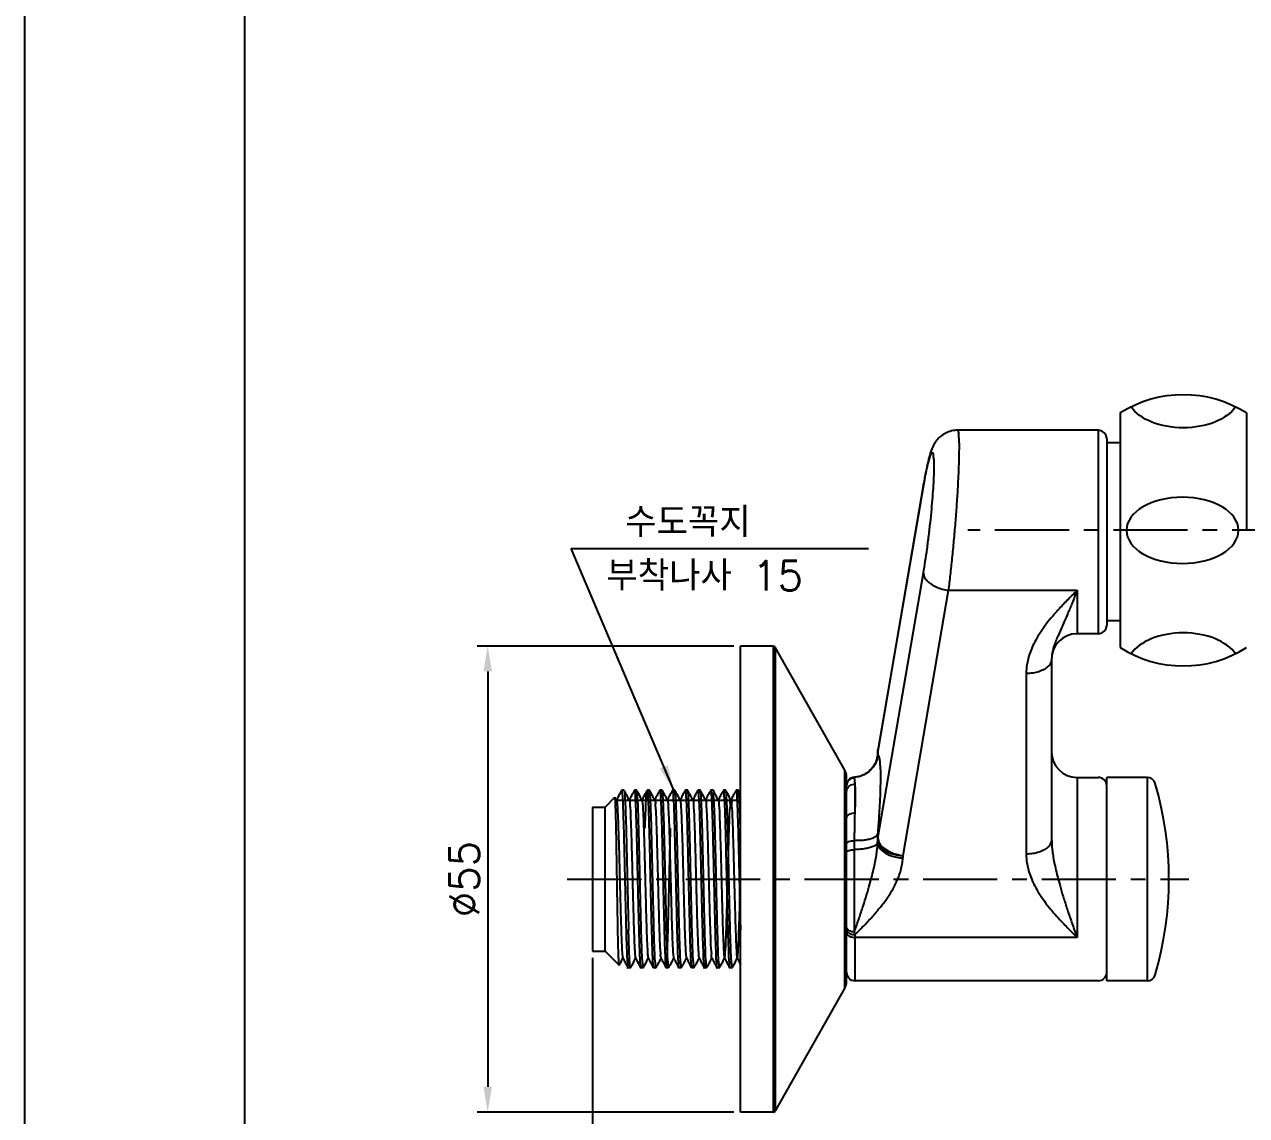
# Model space of a CAD drawing. Extents: x 937 to 1531, y -1355 to -935.
# Drawn here: x 937.4 to 1081.6, y -1256 to -1127.3 of the extents above; entities that cross this region are included whole.
import ezdxf

# ---------------------------------------------------------------- set-up
doc = ezdxf.new("R2010")
doc.units = 0
doc.header["$LTSCALE"] = 7
doc.header["$MEASUREMENT"] = 0
doc.linetypes.add('CENTER', pattern=[2, 1.25, -0.25, 0.25, -0.25])
doc.layers.get('0').update_dxf_attribs({"color": 2, "linetype": 'CONTINUOUS'})
for name, color, linetype in [('CL', 1, 'CENTER'), ('D', 2, 'CONTINUOUS'), ('DIM', 2, 'CONTINUOUS'), ('DWG', 7, 'CONTINUOUS'), ('TXT', 4, 'CONTINUOUS')]:
    doc.layers.add(name, color=color, linetype=linetype)
doc.styles.add('GHS', font='romans', dxfattribs={"bigfont": 'ghs'})
doc.dimstyles.new('STANDARD$7', dxfattribs={"dimtxt": 3.5, "dimasz": 3, "dimexe": 1, "dimexo": 1, "dimgap": 1, "dimtad": 3, "dimdec": 4, "dimzin": 0, "dimdsep": 46, "dimtxsty": 'GHS', "dimcen": 1, "dimclrd": 256, "dimclre": 256, "dimclrt": 2, "dimadec": 4, "dimazin": 0, "dimtfac": 1, "dimtdec": 4, "dimtmove": 2, "dimatfit": 2, "dimfxl": 0, "dimtolj": 1, "dimtzin": 0, "dimlwd": -1, "dimlwe": -1, "dimarcsym": 0})

msp = doc.modelspace()

# ---------------------------------------------------------------- linework, layer by layer
at = {"color": 7, "linetype": 'Continuous'}
for p, q in [((1069.896255014182, -1216.149236558893), (1065.137249192681, -1216.149236558893)), ((1069.896255014582, -1216.149248507692), (1069.896255014582, -1240.149224610092)), ((1069.896255014182, -1240.149236558893), (1065.137249192681, -1240.149236558893))]:
    msp.add_line(p, q, dxfattribs=at)
at = {"linetype": 'Continuous'}
msp.add_lwpolyline([(937.4233429007143, -1354.809406997082), (1531.423342900736, -1354.809406997082), (1531.423342900736, -934.8094069970748), (937.4233429007143, -934.8094069970748)], close=True, dxfattribs=at)
at = {"color": 7, "linetype": 'Continuous'}
for centre, radius, start, end in [((1069.896255003781, -1217.149236558893), 1, 16.38265790931814, 90), ((1032.479681135983, -1228.149236558893), 40, 343.617330444499, 16.38266955550096), ((1069.896255003781, -1239.149236558893), 1, 270, 343.6173420906819)]:
    msp.add_arc(centre, radius, start, end, dxfattribs=at)
at = {"layer": 'CL'}
for p, q in [((1088.686336413085, -1186.996792980342), (1048.759618206634, -1186.996792980342)), ((1001.476759720174, -1228.149236421943), (1074.827766110038, -1228.149236421943))]:
    msp.add_line(p, q, dxfattribs=at)
at = {"layer": 'D'}
msp.add_line((1001.957433146954, -1189.13075254862), (1037.044743912177, -1189.13075254862), dxfattribs=at)
at = {"layer": 'D', "extrusion": (0, 0, -1)}
msp.add_ellipse((1074.173119548481, -1170.997013643139), major_axis=(6.606980215630753, 0), ratio=0.5908231101535998, start_param=0.3733910515973152, end_param=2.76817581337596, dxfattribs=at)
msp.add_ellipse((1074.076875315892, -1186.997013642589), major_axis=(6.606980215630753, 0), ratio=0.5908231101535998, dxfattribs=at)
at = {"layer": 'D'}
msp.add_ellipse((1074.173119548481, -1202.997013642039), major_axis=(6.606980215630753, 0), ratio=0.5908231101535998, start_param=0.3733910515973152, end_param=2.76817581337596, dxfattribs=at)
at = {"layer": 'DIM'}
for p, q in [((1021.137249192682, -1200.649236421943), (990.8413877367066, -1200.649236421943)), ((992.0913877367066, -1203.649236421943), (992.0913877367066, -1252.649193996943)), ((1004.437248429784, -1237.449236421943), (1004.437248429784, -1287.737714450736)), ((1021.137249192682, -1255.649193996943), (990.8413877367066, -1255.649193996943))]:
    msp.add_line(p, q, dxfattribs=at)
for points in [[(991.5913877367066, -1203.649236421943), (992.5913877367066, -1203.649236421943), (992.0913877367066, -1200.649236421943)], [(991.5913877367066, -1252.649193996943), (992.5913877367066, -1252.649193996943), (992.0913877367066, -1255.649193996943)]]:
    msp.add_solid(points, dxfattribs=at)
at = {"layer": 'DWG'}
for p, q in [((1066.709249192683, -1173.195056433043), (1066.815115422683, -1173.089190203043)), ((1066.709249192683, -1173.152439726543), (1066.709249192683, -1200.841146234143)), ((1081.637249192683, -1173.152439726543), (1081.637249192643, -1186.996792980342)), ((1064.137249192683, -1175.191634207443), (1047.512423084283, -1175.191634207443)), ((1064.137249192683, -1175.191634208043), (1064.137249192683, -1199.191634206943)), ((1065.137249192683, -1176.191647453543), (1065.137249192683, -1198.191620961343)), ((1066.709249192683, -1176.691634207443), (1065.137249192683, -1176.691634207443)), ((1043.509437687582, -1181.687434489842), (1038.139403251384, -1212.987054245643)), ((1043.523444147282, -1181.522152394843), (1038.153409866984, -1212.821771242243)), ((1038.139403251384, -1223.311430099942), (1043.509437687582, -1192.011810344143)), ((1041.110318872183, -1225.373521811843), (1046.480241893783, -1194.074551443643)), ((1046.480241893783, -1194.074551443643), (1061.637247317984, -1194.074551443643)), ((1061.637249192683, -1194.074551443643), (1061.637249192683, -1199.191634207043)), ((1066.709249192683, -1197.691634207443), (1065.137249192683, -1197.691634207443)), ((1064.137249192683, -1199.191634207443), (1061.637249192683, -1199.191634207443)), ((1025.762403707682, -1200.649236421943), (1021.937249192682, -1200.649236421943)), ((1021.937249192682, -1255.649193996943), (1021.937249192682, -1200.649278846843)), ((1025.762403707982, -1200.649236421943), (1025.762403707982, -1255.649236421843)), ((1026.023430092182, -1200.801367473943), (1026.023430092182, -1255.497105369943)), ((1034.242380698382, -1215.309890932343), (1026.023430079184, -1200.801367450943)), ((1058.637249192683, -1202.183646734243), (1058.637249192683, -1223.481599758443)), ((1055.637249192683, -1203.904375975143), (1055.637249192683, -1225.202329126642)), ((1038.103592796182, -1213.370021605543), (1038.103565789583, -1213.370424970242)), ((1038.112041412483, -1213.243145313443), (1038.112939288283, -1213.201070646843)), ((1038.139403251384, -1212.987054245643), (1038.139403251384, -1213.503525980343)), ((1034.242380698382, -1240.988581911442), (1034.242380698382, -1215.309890932343)), ((1034.437249192682, -1240.247393533343), (1034.437249192682, -1216.051079310543)), ((1035.437249601682, -1220.320138847843), (1035.437249539982, -1216.925735781043)), ((1061.637249192683, -1216.149236421943), (1061.637249192683, -1235.032153658142)), ((1061.637249192683, -1216.149236421943), (1064.137249192683, -1216.149236421943)), ((1065.137249192683, -1240.149236558893), (1065.137249192681, -1216.149236558893)), ((1005.937249192682, -1219.649236421943), (1007.107002999883, -1218.479482614743)), ((1004.437248429784, -1219.649236421943), (1004.437248429784, -1236.649236421943)), ((1004.437249192682, -1219.649236421943), (1005.937249192682, -1219.649236421943)), ((1005.937249192682, -1236.649236421943), (1005.937249192682, -1219.649236421943)), ((1038.139403251384, -1222.794958365343), (1038.139403251384, -1223.311430099942)), ((1035.355492017483, -1234.366252386143), (1035.355488339183, -1224.675018740642)), ((1035.437249192682, -1240.149236421943), (1035.437269470884, -1234.703845362143)), ((1061.637247293183, -1235.032153658142), (1035.437249192682, -1235.032153658142)), ((1004.437249192682, -1236.649236421943), (1005.937249192682, -1236.649236421943)), ((1005.937249192682, -1236.649236421943), (1007.600240045684, -1238.312227274842)), ((1064.137249192683, -1240.149236421943), (1035.437249192682, -1240.149236421943)), ((1034.242380698382, -1240.988581911442), (1026.023430079184, -1255.497105392943)), ((1025.762403707682, -1255.649236421943), (1021.937249192682, -1255.649236421943))]:
    msp.add_line(p, q, dxfattribs=at)
at = {"layer": 'DWG', "color": 2}
for p, q in [((1007.854391437682, -1217.742174136143), (1007.876327072783, -1217.710158558742)), ((1007.876298726183, -1217.710186888443), (1007.914749192683, -1217.671736421943)), ((1007.914749192683, -1217.702957512643), (1007.914749192683, -1217.671736421943)), ((1008.186516946584, -1217.671736421943), (1007.914749192683, -1217.671736421943)), ((1009.385872122482, -1217.681758483342), (1009.396260940683, -1217.671736688243)), ((1009.686516946684, -1217.671736421943), (1009.396314772082, -1217.671736421943)), ((1011.186516946684, -1217.671736421943), (1010.896314772082, -1217.671736421943)), ((1012.385872122482, -1217.681758483342), (1012.396302544683, -1217.671736435643)), ((1012.686516946584, -1217.671736421943), (1012.396314772082, -1217.671736421943)), ((1013.885872122482, -1217.681758483342), (1013.896280650482, -1217.671736528942)), ((1014.186516946584, -1217.671736421943), (1013.896314772082, -1217.671736421943)), ((1015.686516946584, -1217.671736421943), (1015.396314772082, -1217.671736421943)), ((1016.885872122482, -1217.681758483342), (1016.896266996084, -1217.671736631743)), ((1017.186516946584, -1217.671736421943), (1016.896314772082, -1217.671736421943)), ((1018.686516946584, -1217.671736421943), (1018.396314772082, -1217.671736421943)), ((1020.186516946584, -1217.671736421943), (1019.896314772082, -1217.671736421943)), ((1021.385872122482, -1217.681758483342), (1021.396304045484, -1217.671736432443)), ((1021.686516946584, -1217.671736421943), (1021.396314772082, -1217.671736421943)), ((1007.285545284683, -1218.833736421942), (1021.937249192682, -1218.833736421942)), ((1007.607314981582, -1238.308978075943), (1007.600231542583, -1238.312218756842)), ((1008.936516946584, -1238.626736421943), (1008.646314772082, -1238.626736421943)), ((1008.946959595884, -1238.616714361343), (1008.936507956583, -1238.626736414442)), ((1010.135872122482, -1238.616714360443), (1010.146305782084, -1238.626736414442)), ((1010.436516946684, -1238.626736421943), (1010.146314772082, -1238.626736421943)), ((1011.635872122482, -1238.616714360443), (1011.646249389283, -1238.626736028943)), ((1011.936516946584, -1238.626736421943), (1011.646314772082, -1238.626736421943)), ((1013.436516946584, -1238.626736421943), (1013.146314772082, -1238.626736421943)), ((1014.936516946584, -1238.626736421943), (1014.646314772082, -1238.626736421943)), ((1016.436516946584, -1238.626736421943), (1016.146314772082, -1238.626736421943)), ((1017.635872122482, -1238.616714360443), (1017.646308377583, -1238.626736418143)), ((1017.936516946584, -1238.626736421943), (1017.646314772082, -1238.626736421943)), ((1019.135872122482, -1238.616714360443), (1019.146270867082, -1238.626736244742)), ((1019.436516946584, -1238.626736421943), (1019.146314772082, -1238.626736421943)), ((1020.936516946584, -1238.626736421943), (1020.646314772082, -1238.626736421943))]:
    msp.add_line(p, q, dxfattribs=at)
at = {"layer": 'DWG'}
for centre, radius, start, end in [((1074.173249192683, -1184.996792980342), 14, 57.78194799181991, 122.2180520081801), ((1064.137249192683, -1176.191634207443), 1, 0, 90), ((1064.137249192683, -1198.191634207443), 1, 270, 0), ((1061.637249192683, -1202.191634207443), 3, 90, 180), ((1025.762403706183, -1200.949236421943), 0.3, 29.53114317496279, 90), ((1074.173249192683, -1188.996792980342), 14, 237.7819479918199, 302.2180520081801), ((1061.637249192683, -1213.149236421943), 3, 180, 270), ((1032.937249192682, -1216.049236421943), 1.5, 0, 29.53117103351941), ((1035.437249192682, -1217.137386387742), 1, 94.42825009279478, 179.9999999998958), ((1064.137249192683, -1217.149236421943), 1, 0, 90), ((1035.437249192682, -1239.149236421943), 1, 180, 270), ((1064.137249192683, -1239.149236421943), 1, 270, 0), ((1032.937249192682, -1240.249236421942), 1.5, 330.4688289664806, 0), ((1025.762403706183, -1255.349236421943), 0.3, 270, 330.4688568250372)]:
    msp.add_arc(centre, radius, start, end, dxfattribs=at)
for points in [[(1047.516485144683, -1175.191757579842), (1047.207905664183, -1175.207254276443), (1046.467788565382, -1175.376732850043), (1045.821645856682, -1175.701889465543), (1045.296349825481, -1176.136388386342), (1044.910014345283, -1176.613760450143), (1044.649531441682, -1177.066996725843), (1044.466665131682, -1177.487742777843), (1044.320130232381, -1177.906585172943), (1044.187272411982, -1178.355868697243), (1044.057022449582, -1178.860169611643), (1043.924679188282, -1179.434100522642), (1043.788590221282, -1180.085335895043), (1043.648668312082, -1180.816446102543), (1043.523437578382, -1181.522192557542)], [(1046.480241893782, -1194.074551443643), (1046.700622514882, -1192.256624174042), (1046.914074960581, -1190.285491064443), (1047.114202056282, -1188.220827832442), (1047.294800771882, -1186.127010132443), (1047.450453073981, -1184.067726018943), (1047.576519582582, -1182.105227889942), (1047.669271732582, -1180.298633819742), (1047.726012768084, -1178.701730155142), (1047.745109384383, -1177.361796702243), (1047.726011596484, -1176.318686374243), (1047.669269447782, -1175.603705189143), (1047.576516357081, -1175.238746796843), (1047.515497771383, -1175.226854035142)], [(1043.509437687582, -1192.011810344143), (1043.729632433882, -1190.649568556642), (1043.943125008684, -1189.171111478143), (1044.143284351981, -1187.622454666242), (1044.323918349082, -1186.051893024242), (1044.479601070083, -1184.507211511743), (1044.605692551382, -1183.035118529643), (1044.698461821283, -1181.679971612143), (1044.755210756583, -1180.482129561643), (1044.774305187282, -1179.477071598143), (1044.755195324882, -1178.694697503743), (1044.698431971681, -1178.158492249643), (1044.605649841082, -1177.884877500042), (1044.479547084384, -1177.882755602142), (1044.323854814482, -1178.152990181543), (1044.143214077782, -1178.688195280542), (1043.943050137883, -1179.472906049043), (1043.729555796483, -1180.483226315143), (1043.537527052982, -1181.524661979042)], [(1043.509437687582, -1181.687434489842), (1043.523947779582, -1181.522281668143)], [(1043.537527052982, -1181.524661979042), (1043.509437687582, -1181.687434489842)], [(1043.509437687582, -1192.011810344143), (1043.610665145483, -1192.468821066142), (1043.907449268283, -1192.917995069542), (1044.379565030582, -1193.328721877842), (1044.994838731383, -1193.673011035943), (1045.711340528482, -1193.927399658342), (1046.480241893782, -1194.074551444042)], [(1061.637247317982, -1194.074551443643), (1060.471459684182, -1195.253470792843), (1059.438352508083, -1196.345888384542), (1058.544300432482, -1197.370816608342), (1057.785906965682, -1198.342300923143), (1057.153598642382, -1199.273684537543), (1056.642242424383, -1200.167494086343), (1056.248131947483, -1201.016905007543), (1055.962701475182, -1201.816396816042), (1055.774103626582, -1202.563678094342), (1055.669640438382, -1203.258883939942), (1055.637249192683, -1203.904375975143)], [(1061.637249192683, -1194.074553235543), (1061.054340060482, -1195.580124718643), (1060.537898737282, -1196.828091512242), (1060.090992994383, -1197.855140721743), (1059.711848576882, -1198.706929006143), (1059.395716738281, -1199.427871036643), (1059.140023185482, -1200.048246418643), (1058.942910196083, -1200.586879594042), (1058.800130891783, -1201.058749685043), (1058.705772548883, -1201.476057178543), (1058.653490524683, -1201.848321419942), (1058.637249192683, -1202.183646666042)], [(1058.637249192683, -1202.183646666042), (1058.535026671581, -1202.629004182742), (1058.235325404083, -1203.044011320642), (1057.758569536281, -1203.400386029142), (1057.137249192683, -1203.673841960743), (1056.413706327983, -1203.845743545743), (1055.637249192683, -1203.904375975143)], [(1038.137985971383, -1212.921758718743), (1038.153406336483, -1212.821792167143)], [(1038.139403407184, -1212.987053337242), (1038.153702168182, -1212.821843271743)], [(1038.092353957682, -1213.496409153643), (1037.998760480283, -1213.977181669643), (1037.703591975884, -1214.671580320242), (1037.237120769381, -1215.276074702942), (1036.629910113983, -1215.743902490043), (1035.926744358383, -1216.040656035243), (1035.360052234082, -1216.140337767043)], [(1038.139403818283, -1213.503526045643), (1037.980269419782, -1214.176244392543), (1037.671771786581, -1214.795057674043), (1037.230299107983, -1215.327092932042), (1036.679303550683, -1215.744087080842), (1036.048055419184, -1216.023888315142), (1035.370087081083, -1216.151632953342)], [(1038.103548183182, -1213.370445003743), (1038.092353957682, -1213.496409153643)], [(1038.106594413082, -1213.323059233043), (1038.103686561682, -1213.368619869842), (1038.103586559282, -1213.370115053743)], [(1038.108682719781, -1213.294261593943), (1038.106998899082, -1213.319376469943), (1038.103592269283, -1213.370021570343)], [(1038.112937698983, -1213.201078135243), (1038.111516705781, -1213.232510828543), (1038.106594413082, -1213.323059233043)], [(1038.112039890282, -1213.243172108942), (1038.108682719781, -1213.294261593943)], [(1038.113464382483, -1213.214591566043), (1038.112041389782, -1213.243143103043)], [(1038.114449482982, -1213.283070097143), (1038.112041389782, -1213.243143103043)], [(1038.112939288281, -1213.201070646843), (1038.115278153282, -1213.154717441043)], [(1038.139403251384, -1212.987054245643), (1038.126648153582, -1213.072139301543), (1038.117523748282, -1213.157537934543), (1038.113464382483, -1213.214591566043)], [(1038.127035611584, -1213.411140957142), (1038.122002290382, -1213.367057683543), (1038.114449482982, -1213.283070097143)], [(1038.115278153282, -1213.154717441043), (1038.122141859383, -1213.061739391042), (1038.126682415883, -1213.015094429443)], [(1038.126682415883, -1213.015094429443), (1038.137985971383, -1212.921758718743)], [(1038.139403251384, -1213.503525980343), (1038.127035611584, -1213.411140957142)], [(1038.139403251384, -1222.794958365343), (1038.282868668783, -1220.885137908543), (1038.388013870683, -1219.120560814043), (1038.452026300884, -1217.542050979543), (1038.473146122782, -1216.184656050843), (1038.450668425883, -1215.081821409943), (1038.385521273582, -1214.259928905943), (1038.280373046782, -1213.733262956543), (1038.139403251384, -1213.503525980343)], [(1034.437249192682, -1217.148341891742), (1034.507069020781, -1216.781616071743), (1034.706781450483, -1216.466100236243), (1035.008498156783, -1216.245853795843), (1035.370086691382, -1216.151632512143)], [(1034.437249192682, -1217.861026768042), (1034.486189705583, -1217.572016543343), (1034.628227064683, -1217.311286819143), (1034.849458722483, -1217.104368822042), (1035.128229206883, -1216.971518373943), (1035.437249192682, -1216.925740845343)], [(1035.370086691382, -1216.151632512143), (1035.362166711682, -1216.141031783843), (1035.360769550183, -1216.141431288743)], [(1035.437249887584, -1216.925757426143), (1035.409846483883, -1216.388502093143), (1035.370088505082, -1216.151642889243)], [(1035.437249601682, -1220.320138847843), (1035.485974674082, -1219.251887247043), (1035.502347228683, -1218.318953527642), (1035.485935261882, -1217.538778929943), (1035.437249539982, -1216.925735781043)], [(1007.303159126182, -1218.845004342543), (1007.133889152681, -1218.520219849543), (1007.114437753782, -1218.482896109443)], [(1007.122866109483, -1218.492956650943), (1007.121295539382, -1218.494368925742)], [(1007.202910203183, -1220.149675241343), (1007.175023895283, -1219.311164166043), (1007.147022184783, -1218.753189960143), (1007.122866109483, -1218.492956650943)], [(1034.437249192682, -1220.972565884643), (1034.486189600582, -1220.770960253143), (1034.523577447282, -1220.707121511243)], [(1034.523577447282, -1220.707121511243), (1034.628226534582, -1220.589082299643), (1034.849457881983, -1220.444741408442), (1035.128228464082, -1220.352067586443), (1035.437249192682, -1220.320133222242)], [(1035.370089037282, -1223.603754669442), (1035.409844136882, -1221.881021687643), (1035.437249885483, -1220.320144056042)], [(1038.139400225882, -1222.794958017043), (1037.980267879582, -1223.039277227643), (1037.671771699983, -1223.252449110542), (1037.230299872983, -1223.423149374743), (1036.679304625482, -1223.542309940943), (1036.048056377082, -1223.603600663842), (1035.370088521582, -1223.603765593542)], [(1038.112041388782, -1223.567536238643), (1038.122000803882, -1223.180091226342), (1038.139403251384, -1222.794958365343)], [(1034.437249192682, -1223.987392856942), (1034.507071794282, -1223.846236251843), (1034.706785425682, -1223.724791809943), (1035.008501848082, -1223.640018551043), (1035.370089037282, -1223.603754669442)], [(1035.355488537383, -1224.675019439643), (1035.357204881182, -1224.320298290443), (1035.362164948683, -1223.963294802543), (1035.370087215682, -1223.603751027643)], [(1038.102064033383, -1223.873995437143), (1037.967511124682, -1224.074560646943), (1037.674769044183, -1224.260384841143), (1037.240032452582, -1224.421272915843), (1036.687366410082, -1224.548320732943), (1036.047372914481, -1224.634493125743), (1035.355488613783, -1224.675018664343)], [(1035.355492017283, -1234.366184651642), (1035.906961514082, -1232.799230291743), (1036.391805145182, -1231.338083515842), (1036.806655668483, -1230.013393785643), (1037.157362738883, -1228.816724270343), (1037.448855525083, -1227.733626606243), (1037.680347343483, -1226.768788772642), (1037.855457139782, -1225.914952229043), (1037.980121302382, -1225.158102062243), (1038.060496798082, -1224.483107950843), (1038.102064033383, -1223.873995437143)], [(1038.102065833182, -1223.873996627042), (1038.106988400881, -1223.722582341643), (1038.112041414282, -1223.567527465143)], [(1038.102065833182, -1223.873996627042), (1038.232502019184, -1224.309961780643), (1038.546857355783, -1224.722011935442), (1039.024926515884, -1225.083662375942), (1039.635981391983, -1225.371667847743), (1040.340746154781, -1225.567516656743), (1041.093921721282, -1225.658620517443)], [(1038.112041388782, -1223.567536238643), (1038.117523749583, -1223.481925291543), (1038.126648153882, -1223.396520915743), (1038.139403251384, -1223.311430100042)], [(1038.112041412382, -1223.567538399043), (1038.187160600182, -1223.952502158443), (1038.408888617081, -1224.322513037443), (1038.766123992382, -1224.659130716743), (1039.240935935282, -1224.945206896743), (1039.809518129581, -1225.166582711243), (1040.443301130583, -1225.311904835743), (1041.110207611682, -1225.374170301143)], [(1038.139403405483, -1223.311429201543), (1038.213887669483, -1223.702902444143), (1038.433605509283, -1224.091895482943), (1038.787539355082, -1224.458902582843), (1039.257941485783, -1224.785520475143), (1039.821223974583, -1225.055371175143), (1040.449141485182, -1225.254923241742), (1041.110207611682, -1225.374170301143)], [(1058.637249192683, -1223.481599817643), (1058.535026698582, -1223.926957342343), (1058.235325507581, -1224.341964476643), (1057.758569731182, -1224.698339190442), (1057.137249435184, -1224.971795139442), (1056.413706516081, -1225.143696734342), (1055.637249192683, -1225.202329126642)], [(1058.637249192683, -1223.481599817643), (1058.653457112783, -1224.040206610743), (1058.705640013382, -1224.667537271543), (1058.799852268383, -1225.376133582243), (1058.942483269382, -1226.178103416442), (1059.139510321684, -1227.084982513943), (1059.395213243482, -1228.104822341443), (1059.711413341081, -1229.241005180243), (1060.090639305483, -1230.501347046243), (1060.537602079681, -1231.896457176743), (1061.054100674883, -1233.417970373643), (1061.637249192683, -1235.032151842643)], [(1034.437249192682, -1224.963326047943), (1034.505732313783, -1224.858116981843), (1034.701802762282, -1224.767317707143), (1034.998605523582, -1224.703365132243), (1035.355488339183, -1224.675018740642)], [(1035.437269470882, -1234.703845362143), (1036.574176384382, -1233.544772750543), (1037.573950527281, -1232.467142418843), (1038.429194693183, -1231.458608806743), (1039.151274040983, -1230.499503229743), (1039.751644339181, -1229.574504152743), (1040.228363529983, -1228.694007616743), (1040.588620777882, -1227.863665731143), (1040.844654561282, -1227.083488756643), (1041.009290016582, -1226.350462086642), (1041.093921721282, -1225.658620517443)], [(1041.093921721282, -1225.658620517443), (1041.102836032782, -1225.520373053443), (1041.110318872183, -1225.373521811843)], [(1055.637249192683, -1225.202329126642), (1055.669577242283, -1225.847184578142), (1055.773845835583, -1226.541739274443), (1055.962153807983, -1227.288504295942), (1056.247287399183, -1228.087738023442), (1056.641221846583, -1228.937239219543), (1057.152593965682, -1229.831415180543), (1057.785037464082, -1230.763214598743), (1058.543592963882, -1231.735034803043), (1059.437762217081, -1232.760170028443), (1060.470990003783, -1233.852751753643), (1061.637247293182, -1235.032153658142)], [(1034.437249192782, -1233.850353653243), (1034.445471725183, -1233.914271850343)], [(1034.437249192782, -1234.130285071543), (1034.486192402683, -1234.307518923243), (1034.628237037583, -1234.467405234042), (1034.849478831682, -1234.594291942542), (1035.128260077583, -1234.675757250343), (1035.437289754684, -1234.703825875243)], [(1034.437249192682, -1234.458577221742), (1034.486192676382, -1234.635822088143), (1034.628232198282, -1234.795716992143), (1034.849463940382, -1234.922610306343), (1035.128232198282, -1235.004080829142), (1035.437249192682, -1235.032153658142)], [(1034.445471725183, -1233.914271850343), (1034.505727299982, -1234.038611390843), (1034.519517595183, -1234.056470702742)], [(1034.519517595183, -1234.056470702742), (1034.701797513782, -1234.201093171942), (1034.998603768783, -1234.315531988243), (1035.355492017483, -1234.366252386143)], [(1035.437289754083, -1234.703818374843), (1035.396345574884, -1234.537053381343), (1035.355507957383, -1234.366232511343)]]:
    msp.add_spline(points, degree=3, dxfattribs=at)
at = {"layer": 'DWG', "color": 2}
for points in [[(1007.854391438883, -1217.742174136743), (1007.692626255282, -1218.052612256843), (1007.442738784282, -1218.532123724042), (1007.362104076781, -1218.686843284942)], [(1007.875724340081, -1217.709564992043), (1007.914749192683, -1217.702957512643)], [(1007.914749192683, -1217.702957512643), (1007.956432896883, -1218.002196868442), (1007.998224160183, -1218.611953919442), (1008.040004733683, -1219.512962090943), (1008.081906474783, -1220.681541225143), (1008.124409530683, -1222.101113865842), (1008.166881257683, -1223.710642195942), (1008.208765975784, -1225.435391331242), (1008.250249154584, -1227.225906852643), (1008.292045677183, -1229.057932361343), (1008.333691411983, -1230.855783049243), (1008.375445239482, -1232.575779341542), (1008.417148105482, -1234.158883533742)], [(1008.180047051883, -1217.678106952043), (1008.186687301282, -1217.687541508542)], [(1008.186687301282, -1217.687541508542), (1008.222953379582, -1217.793532523743), (1008.266992910581, -1218.261422401642), (1008.311029523184, -1219.064778141043), (1008.355064074583, -1220.176303331243), (1008.399099897582, -1221.558361664343), (1008.443134782983, -1223.163998729843), (1008.487170554083, -1224.938804547242), (1008.531205514382, -1226.822498212443), (1008.575240054082, -1228.751185205243), (1008.619276228483, -1230.659520149943), (1008.663314044383, -1232.482750527543), (1008.707350279981, -1234.158883533742)], [(1008.803159126182, -1218.845004342543), (1008.633889152783, -1218.520219849843), (1008.384002973382, -1218.040709616543), (1008.196959594983, -1217.681758482942)], [(1009.365870708583, -1217.720143957443), (1009.192626255382, -1218.052612256643), (1008.942738784383, -1218.532123723843), (1008.862104076883, -1218.686843284742)], [(1009.385872123283, -1217.681758483743), (1009.365870708583, -1217.720143957443)], [(1009.387729912281, -1217.680338815443), (1009.431868438083, -1217.787713143543), (1009.476797573881, -1218.261521662943), (1009.521040072183, -1219.069433239943), (1009.564794357082, -1220.174380387442), (1009.608850955783, -1221.556766232743), (1009.652684530784, -1223.154425182543), (1009.696728965682, -1224.928804175943), (1009.740578910782, -1226.804022896443), (1009.784323984282, -1228.719902841242), (1009.828466105182, -1230.633607464243), (1009.872994425981, -1232.478057153543), (1009.917148105482, -1234.158883533742)], [(1009.686864198882, -1217.687415727743), (1009.680220319482, -1217.677967272542)], [(1010.207350279981, -1234.158883533742), (1010.163566187182, -1232.492823283543), (1010.119721820784, -1230.678502362342), (1010.075395087582, -1228.757977958143), (1010.031202689082, -1226.822375214443), (1009.987251487082, -1224.942185870243), (1009.942753984584, -1223.149305577843), (1009.898420704381, -1221.535216326743), (1009.854663936281, -1220.164920743643), (1009.810906011882, -1219.062078611742), (1009.766872040784, -1218.259669132342), (1009.723057170382, -1217.794226038042), (1009.686864198882, -1217.687415727743)], [(1010.303159126182, -1218.845004342543), (1010.133889153583, -1218.520219851343), (1009.884002974282, -1218.040709618042), (1009.696959594983, -1217.681758482942)], [(1010.865870708983, -1217.720143956743), (1010.692626256183, -1218.052612255243), (1010.442738785183, -1218.532123722443), (1010.362104077483, -1218.686843283643)], [(1010.667148105482, -1222.139589310043), (1010.711427025783, -1220.659902792643), (1010.756337337081, -1219.421756120742), (1010.801084520082, -1218.494335708743), (1010.845010067182, -1217.912753147843), (1010.888836224882, -1217.676876904143), (1010.932854995883, -1217.794226038042), (1010.976669866282, -1218.259669132342), (1011.020703837283, -1219.062078611742), (1011.064461761782, -1220.164920743643), (1011.108218529882, -1221.535216326743), (1011.152551810083, -1223.149305577843), (1011.197049312583, -1224.942185870243), (1011.241000514581, -1226.822375214443), (1011.285192913083, -1228.757977958143), (1011.329519646282, -1230.678502362342), (1011.373364012683, -1232.492823283543), (1011.417148105482, -1234.158883533742)], [(1010.885872123283, -1217.681758483743), (1010.865870708983, -1217.720143956743)], [(1010.890018144983, -1217.677967272542), (1010.932854995883, -1217.794226038042), (1010.976669866282, -1218.259669132342), (1011.020703837283, -1219.062078611742), (1011.064461761782, -1220.164920743643), (1011.108218529882, -1221.535216326743), (1011.152551810083, -1223.149305577843), (1011.197049312583, -1224.942185870243), (1011.241000514581, -1226.822375214443), (1011.285192913083, -1228.757977958143), (1011.329519646282, -1230.678502362342), (1011.373364012683, -1232.492823283543), (1011.417148105482, -1234.158883533742)], [(1011.184969391683, -1217.689056637542), (1011.178227626182, -1217.679989464543)], [(1011.707350279981, -1234.158883533742), (1011.663305410882, -1232.482405545443), (1011.619218347781, -1230.657053789443), (1011.575223770482, -1228.750471727542), (1011.531101478982, -1226.817969183443), (1011.487238249681, -1224.941632797542), (1011.443304680783, -1223.170558349642), (1011.398816336083, -1221.548692046543), (1011.354325554983, -1220.155312435043), (1011.310312461483, -1219.049139603043), (1011.265837374483, -1218.244764625742), (1011.221386837284, -1217.783302922843), (1011.184969391683, -1217.689056637542)], [(1011.803159126182, -1218.845004342543), (1011.633889155582, -1218.520219855042), (1011.384002976183, -1218.040709621742), (1011.196959594983, -1217.681758482942)], [(1012.365870709782, -1217.720143955143), (1012.192626258084, -1218.052612251543), (1011.942738787084, -1218.532123718743), (1011.862104078982, -1218.686843280742)], [(1012.385872123283, -1217.681758483743), (1012.365870709782, -1217.720143955143)], [(1012.388025451683, -1217.679989464543), (1012.431184662782, -1217.783302922843), (1012.475635199982, -1218.244764625742), (1012.520110286981, -1219.049139603043), (1012.564123380382, -1220.155312435043), (1012.608614161583, -1221.548692046543), (1012.653102506281, -1223.170558349642), (1012.697036075182, -1224.941632797542), (1012.740899304483, -1226.817969183443), (1012.785021595882, -1228.750471727542), (1012.829016173282, -1230.657053789443), (1012.873103236381, -1232.482405545443), (1012.917148105482, -1234.158883533742)], [(1012.684882450483, -1217.689068933542), (1012.678189243283, -1217.680054048343)], [(1013.207350279981, -1234.158883533742), (1013.163071433682, -1232.473053997743), (1013.118182427283, -1230.612887319343), (1013.073478229282, -1228.673974178343), (1013.029585622184, -1226.752007668143), (1012.985752870884, -1224.879634966343), (1012.941728349682, -1223.109794713043), (1012.897907808483, -1221.517773483342), (1012.853868336482, -1220.142355271842), (1012.810107640182, -1219.044687681942), (1012.766333125683, -1218.251882790642), (1012.721952005382, -1217.786942054743), (1012.684882450483, -1217.689068933542)], [(1013.303159126182, -1218.845004342543), (1013.133889155883, -1218.520219855743), (1012.884002976481, -1218.040709622443), (1012.696959594983, -1217.681758482942)], [(1013.865870709982, -1217.720143954743), (1013.692626258482, -1218.052612250743), (1013.442738787482, -1218.532123717942), (1013.362104079282, -1218.686843280143)], [(1013.885872123283, -1217.681758483743), (1013.865870709982, -1217.720143954743)], [(1013.887987068783, -1217.680054048343), (1013.931749830783, -1217.786942054743), (1013.976130951183, -1218.251882790642), (1014.019905465582, -1219.044687681942), (1014.063666161983, -1220.142355271842), (1014.107705633984, -1221.517773483342), (1014.151526175183, -1223.109794713043), (1014.195550696382, -1224.879634966343), (1014.239383447682, -1226.752007668143), (1014.283276054783, -1228.673974178343), (1014.327980252781, -1230.612887319343), (1014.372869259181, -1232.473053997743), (1014.417148105482, -1234.158883533742)], [(1014.185433363282, -1217.688617601542), (1014.178733804581, -1217.679466337842)], [(1014.707350279981, -1234.158883533742), (1014.663425979283, -1232.487222767442), (1014.619483231281, -1230.668339550943), (1014.575549489184, -1228.764742768143), (1014.531498975583, -1226.835274977742), (1014.487458350082, -1224.950830127443), (1014.442631653083, -1223.144588102343), (1014.397742611183, -1221.512161875143), (1014.353555738782, -1220.133513434042), (1014.309797954082, -1219.037969188743), (1014.265738483284, -1218.243349819842), (1014.221902341584, -1217.786619940443), (1014.185433363282, -1217.688617601542)], [(1014.803159126182, -1218.845004342543), (1014.633889153081, -1218.520219850243), (1014.384002973682, -1218.040709616943), (1014.196959594983, -1217.681758482942)], [(1015.365870708682, -1217.720143957143), (1015.192626255583, -1218.052612256242), (1014.942738784583, -1218.532123723343), (1014.862104077083, -1218.686843284443)], [(1015.385872123283, -1217.681758483743), (1015.365870708682, -1217.720143957143)], [(1015.388321470882, -1217.679257731943), (1015.388531630082, -1217.679466337842)], [(1015.388531630082, -1217.679466337842), (1015.431700166982, -1217.786619940443), (1015.475536308782, -1218.243349819842), (1015.519595779582, -1219.037969188743), (1015.563353564283, -1220.133513434042), (1015.607540436682, -1221.512161875143), (1015.652429478583, -1223.144588102343), (1015.697256175483, -1224.950830127443), (1015.741296801081, -1226.835274977742), (1015.785347314682, -1228.764742768143), (1015.829281056782, -1230.668339550943), (1015.873223804783, -1232.487222767442), (1015.917148105482, -1234.158883533742)], [(1015.683673949881, -1217.690394072043), (1015.676828101383, -1217.681667929943)], [(1016.207350279981, -1234.158883533742), (1016.163299418482, -1232.482166093443), (1016.118370166883, -1230.620895063043), (1016.073327359083, -1228.667360981442), (1016.028925511982, -1226.723300855243), (1015.985193898681, -1224.856336825943), (1015.941381039584, -1223.096436217143), (1015.897552177683, -1221.505696961042), (1015.853511964882, -1220.132276383642), (1015.809706112183, -1219.035979670043), (1015.765197976982, -1218.235647008943), (1015.720490874883, -1217.777652856443), (1015.683673949881, -1217.690394072043)], [(1016.303159126182, -1218.845004342543), (1016.133889152583, -1218.520219849343), (1015.884002973182, -1218.040709616042), (1015.696959594983, -1217.681758482942)], [(1016.865870708481, -1217.720143957543), (1016.692626255182, -1218.052612257143), (1016.442738784182, -1218.532123724342), (1016.362104076683, -1218.686843285142)], [(1016.885872123283, -1217.681758483743), (1016.865870708481, -1217.720143957543)], [(1016.886625926783, -1217.681667929943), (1016.930288700381, -1217.777652856443), (1016.974995802482, -1218.235647008943), (1017.019503937683, -1219.035979670043), (1017.063309790383, -1220.132276383642), (1017.107350003183, -1221.505696961042), (1017.151178865082, -1223.096436217143), (1017.194991724182, -1224.856336825943), (1017.238723337481, -1226.723300855243), (1017.283125184584, -1228.667360981442), (1017.328167992382, -1230.620895063043), (1017.373097243983, -1232.482166093443), (1017.417148105482, -1234.158883533742)], [(1017.186633232683, -1217.687570536143), (1017.180005210783, -1217.678170478142)], [(1017.707350279981, -1234.158883533742), (1017.663322605384, -1232.483092604943), (1017.619252540082, -1230.658510776942), (1017.575275491483, -1228.752737907343), (1017.531168334082, -1226.820879593643), (1017.487245742283, -1224.941945845243), (1017.443117468383, -1223.163330366942), (1017.399200710082, -1221.561801675043), (1017.355064479883, -1220.176314873142), (1017.311169012582, -1219.067829820643), (1017.267181263882, -1218.264159599643), (1017.223196789682, -1217.795162040943), (1017.186633232683, -1217.687570536143)], [(1017.803159126182, -1218.845004342543), (1017.633889152183, -1218.520219848643), (1017.384002972782, -1218.040709615243), (1017.196959594983, -1217.681758482942)], [(1018.365870708383, -1217.720143957943), (1018.192626254782, -1218.052612257843), (1017.942738783782, -1218.532123725043), (1017.862104076383, -1218.686843285743)], [(1018.385872123283, -1217.681758483743), (1018.365870708383, -1217.720143957943)], [(1018.389592761083, -1217.677961288743), (1018.389803036282, -1217.678170478142)], [(1018.389803036282, -1217.678170478142), (1018.432994615183, -1217.795162040943), (1018.476979089382, -1218.264159599643), (1018.520966838083, -1219.067829820643), (1018.564862305382, -1220.176314873142), (1018.608998535581, -1221.561801675043), (1018.652915293782, -1223.163330366942), (1018.697043567781, -1224.941945845243), (1018.740966159583, -1226.820879593643), (1018.785073316883, -1228.752737907343), (1018.829050365483, -1230.658510776942), (1018.873120430882, -1232.483092604943), (1018.917148105482, -1234.158883533742)], [(1018.694520099381, -1217.710339933843), (1018.685911910683, -1217.709906725842)], [(1018.832350279981, -1219.566570877842), (1018.790758121582, -1218.654779017243), (1018.749039379984, -1218.029003443443), (1018.707506239583, -1217.712205260343), (1018.694520099381, -1217.710339933843)], [(1019.303159126182, -1218.845004342543), (1019.133889152881, -1218.520219850043), (1018.884002973582, -1218.040709616743), (1018.696959594983, -1217.681758482942)], [(1019.865870708682, -1217.720143957343), (1019.692626255483, -1218.052612256542), (1019.442738784483, -1218.532123723743), (1019.362104076981, -1218.686843284643)], [(1019.885872123283, -1217.681758483743), (1019.865870708682, -1217.720143957343)], [(1019.887356064883, -1217.710056775342), (1019.895709736184, -1217.709906725842)], [(1019.895709736184, -1217.709906725842), (1019.917304065082, -1217.712205260343), (1019.958837205482, -1218.029003443443), (1020.000555947083, -1218.654779017243), (1020.042148105482, -1219.566570877842)], [(1020.184908714782, -1217.689095182342), (1020.178180720883, -1217.680054896943)], [(1020.707350279981, -1234.158883533742), (1020.663501962083, -1232.490258037243), (1020.619035576781, -1230.649264754443), (1020.574193599183, -1228.705328561343), (1020.529744668884, -1226.758925881143), (1020.485746017082, -1224.879349191543), (1020.441441423181, -1223.098757969443), (1020.397480605083, -1221.503268276043), (1020.353477619881, -1220.131305982142), (1020.309582683081, -1219.033308017742), (1020.265457168784, -1218.239334438443), (1020.221546394981, -1217.784324434143), (1020.184908714782, -1217.689095182342)], [(1020.803159126182, -1218.845004342543), (1020.633889154082, -1218.520219852243), (1020.384002974683, -1218.040709618943), (1020.196959594983, -1217.681758482942)], [(1021.365870709184, -1217.720143956342), (1021.192626256581, -1218.052612254342), (1020.942738785581, -1218.532123721543), (1020.862104077883, -1218.686843282942)], [(1021.385872123283, -1217.681758483743), (1021.365870709184, -1217.720143956342)], [(1021.387978546381, -1217.680054896943), (1021.431344220482, -1217.784324434143), (1021.475254994182, -1218.239334438443), (1021.519380508484, -1219.033308017742), (1021.563275445284, -1220.131305982142), (1021.607278430582, -1221.503268276043), (1021.651239248682, -1223.098757969443), (1021.695543842581, -1224.879349191543), (1021.739542494382, -1226.758925881143), (1021.783991424583, -1228.705328561343), (1021.828833402282, -1230.649264754443), (1021.873299787481, -1232.490258037243), (1021.917148105482, -1234.158883533742)], [(1021.687291655582, -1217.687098383242), (1021.680643836782, -1217.677556676543)], [(1021.937451421183, -1222.940861143843), (1021.899386458583, -1221.568143019043), (1021.854862098582, -1220.170554991343), (1021.811055523483, -1219.065346727342), (1021.767029086583, -1218.261947642342), (1021.723224994183, -1217.795351552742), (1021.687291655582, -1217.687098383242)], [(1021.937248930082, -1218.142888197042), (1021.884002976183, -1218.040709621842), (1021.696959594983, -1217.681758482942)], [(1007.362104076781, -1218.686843284942), (1007.291415941383, -1218.822472801343)], [(1007.304086314884, -1218.836404940443), (1007.344249192682, -1219.060930052443), (1007.389749192682, -1219.612859414643), (1007.435249192682, -1220.473931175643), (1007.480749192682, -1221.612961873143), (1007.526249192682, -1222.988701843443), (1007.571749192683, -1224.551329065443), (1007.617249192683, -1226.244253450943), (1007.662749192683, -1228.006166238043), (1007.708249192683, -1229.773260270143), (1007.753749192683, -1231.481540753042), (1007.799249192683, -1233.069142808443), (1007.844749192684, -1234.478571891743), (1007.890249192684, -1235.658785940543), (1007.935749192682, -1236.567043848043), (1007.981249192682, -1237.170453319442), (1008.025818562683, -1237.447816163743)], [(1008.862104076883, -1218.686843284742), (1008.791415941383, -1218.822472801343)], [(1008.799403596582, -1218.840832336743), (1008.800249192684, -1218.840112492043), (1008.845749192684, -1219.073957252243), (1008.891249192682, -1219.636460595542), (1008.936749192682, -1220.507251627842), (1008.982249192683, -1221.654794906242), (1009.027749192683, -1223.037532486343), (1009.073249192683, -1224.605388930643), (1009.118749192681, -1226.301584776343), (1009.164249192681, -1228.064692786343), (1009.209749192682, -1229.830862519443), (1009.255249192682, -1231.536132654843), (1009.300749192682, -1233.118747332943), (1009.346249192682, -1234.521392625543), (1009.391749192682, -1235.693272143343), (1009.437249192682, -1236.591946612043)], [(1010.362104077483, -1218.686843283643), (1010.291415941383, -1218.822472801343)], [(1010.309713371584, -1218.857981055443), (1010.354680385382, -1219.158921687042), (1010.400551944984, -1219.790299302043), (1010.446423504682, -1220.729342340243), (1010.492295064281, -1221.941487666642), (1010.538166623883, -1223.382120134443), (1010.584038183582, -1224.998214724943), (1010.629909743182, -1226.730288226343), (1010.675781302782, -1228.514588618743), (1010.721652862483, -1230.285441579143), (1010.767524422083, -1231.977667741143), (1010.813395981682, -1233.528981736343), (1010.859267541282, -1234.882284716943), (1010.905139100983, -1235.987765980043), (1010.951010660583, -1236.804736338043), (1010.996882220183, -1237.303125756042), (1011.032307448482, -1237.452215384243)], [(1011.786514445883, -1218.860464409443), (1011.822570293583, -1218.912945818342), (1011.868441853281, -1219.314417721543), (1011.914313412883, -1220.041070708843), (1011.960184972482, -1221.066159035543), (1012.006056532182, -1222.351952517743), (1012.051928091782, -1223.851125258742), (1012.097799651381, -1225.508497561543), (1012.143671211083, -1227.263066915542), (1012.189542770682, -1229.050253301143), (1012.235414330282, -1230.804276171442), (1012.281285889983, -1232.460575621043), (1012.327157449583, -1233.958188627643), (1012.373029009183, -1235.241992903043), (1012.418900568882, -1236.264735766743), (1012.464772128484, -1236.988773363842), (1012.510643688083, -1237.387456213643), (1012.546486074481, -1237.437217724343)], [(1011.862104078982, -1218.686843280742), (1011.791415941383, -1218.822472801343)], [(1013.362104079282, -1218.686843280143), (1013.291415941383, -1218.822472801343)], [(1013.300982481984, -1218.846036617343), (1013.336331761482, -1218.998125203343), (1013.382203321182, -1219.499262135343), (1013.428074880781, -1220.318776626843), (1013.473946440383, -1221.426505001643), (1013.519818000083, -1222.781675363142), (1013.565689559682, -1224.334408276043), (1013.611561119282, -1226.027552667143), (1013.657432678983, -1227.798789370743), (1013.703304238583, -1229.582924896143), (1013.749175798182, -1231.314290988743), (1013.795047357882, -1232.929161665743), (1013.840918917484, -1234.368098763943), (1013.886790477083, -1235.578139665443), (1013.932662036783, -1236.514746680743), (1013.978533596382, -1237.143446336842), (1014.023361835081, -1237.441671641343)], [(1014.862104077083, -1218.686843284443), (1014.791415941383, -1218.822472801343)], [(1014.804606774784, -1218.846823923643), (1014.850093229383, -1219.113703659543), (1014.895964789082, -1219.712840893942), (1014.941836348682, -1220.622494544943), (1014.987707908282, -1221.809183205542), (1015.033579467983, -1223.229228706643), (1015.079451027583, -1224.830363769042), (1015.125322587182, -1226.553655792943), (1015.171194146882, -1228.335675975943), (1015.217065706483, -1230.110833922343), (1015.262937266083, -1231.813791813142), (1015.308808825783, -1233.381869279643), (1015.354680385382, -1234.757350465043), (1015.400551944984, -1235.889608358343), (1015.446423504682, -1236.736968211043), (1015.492295064281, -1237.268241449143), (1015.526812484983, -1237.454916117943)], [(1016.288886437984, -1218.871528726243), (1016.317983137682, -1218.891359874243), (1016.363854697282, -1219.259297246943), (1016.409726256881, -1219.954444509943), (1016.455597816583, -1220.951215542443), (1016.501469376182, -1222.212922428443), (1016.547340935782, -1223.693125820842), (1016.593212495483, -1225.337344223043), (1016.639084055083, -1227.085059276943), (1016.684955614683, -1228.871943247543), (1016.730827174382, -1230.632226718742), (1016.776698733984, -1232.301119352943), (1016.822570293583, -1233.817194613142), (1016.868441853281, -1235.124650675642), (1016.914313412883, -1236.175364314143), (1016.960184972482, -1236.930662159843), (1017.006056532182, -1237.362744143643), (1017.042821711282, -1237.444738722243)], [(1016.362104076683, -1218.686843285142), (1016.291415941383, -1218.822472801343)], [(1017.862104076383, -1218.686843285743), (1017.791415941383, -1218.822472801343)], [(1017.795555899183, -1218.848976759043), (1017.831744605583, -1218.966338338942), (1017.877616165182, -1219.434422318142), (1017.923487724782, -1220.223270400643), (1017.969359284483, -1221.303847641443), (1018.015230844083, -1222.636381489443), (1018.061102403683, -1224.171825686242), (1018.106973963382, -1225.853665500043), (1018.152845522984, -1227.619997850343), (1018.198717082583, -1229.405809759643), (1018.244588642283, -1231.145371271043), (1018.290460201883, -1232.774654755142), (1018.336331761482, -1234.233691559642), (1018.382203321182, -1235.468779261642), (1018.428074880781, -1236.434458280142), (1018.473946440383, -1237.095185095543), (1018.519818000083, -1237.426640492043), (1018.527176349182, -1237.426236954742)], [(1019.207350279981, -1234.158883533742), (1019.165609109981, -1232.574255592142), (1019.123634943582, -1230.844815401443), (1019.082035102982, -1229.048630059843), (1019.040468862382, -1227.226673365143), (1018.998962716281, -1225.435160980943), (1018.957212059282, -1223.715756450343), (1018.915672904082, -1222.139204310843), (1018.873953626082, -1220.738560323342), (1018.832350279981, -1219.566570877842)], [(1019.362104076981, -1218.686843284643), (1019.291415941383, -1218.822472801343)], [(1019.298691844382, -1218.840050223543), (1019.299634513782, -1218.839256077043), (1019.345506073483, -1219.071821467643), (1019.391377633083, -1219.638497125443), (1019.437249192682, -1220.518425553343)], [(1020.042148105482, -1219.566570877842), (1020.083751451582, -1220.738560323342), (1020.125470729583, -1222.139204310843), (1020.167009884783, -1223.715756450343), (1020.208760541782, -1225.435160980943), (1020.250266687883, -1227.226673365143), (1020.291832928482, -1229.048630059843), (1020.333432769083, -1230.844815401443), (1020.375406935384, -1232.574255592142), (1020.417148105482, -1234.158883533742)], [(1020.862104077883, -1218.686843282942), (1020.791415941383, -1218.822472801343)], [(1020.804462905482, -1218.873229317743), (1020.813395981682, -1218.873191852943), (1020.859267541282, -1219.207458855943), (1020.905139100983, -1219.870843752843), (1020.951010660583, -1220.838929492443), (1020.996882220183, -1222.076083971643), (1021.042753779882, -1223.536771537943), (1021.088625339484, -1225.167229009343), (1021.134496899083, -1226.907444522742), (1021.180368458781, -1228.693366377242), (1021.226240018383, -1230.459260569043), (1021.272111577982, -1232.140130247843), (1021.317983137682, -1233.674108040843), (1021.363854697282, -1235.004733189643), (1021.409726256881, -1236.083029688943), (1021.455597816583, -1236.869308934342), (1021.501469376182, -1237.334630531343), (1021.537719405484, -1237.449206761543)], [(1007.610801994882, -1238.304247219743), (1007.609825624282, -1238.302859280343), (1007.580869080883, -1238.215747704843), (1007.552048175083, -1237.791264612742), (1007.522832090383, -1237.033619909943), (1007.493680291182, -1235.976962530743), (1007.464909315082, -1234.676697386342), (1007.436135248981, -1233.165632542843), (1007.407155791383, -1231.483260167743), (1007.378296142982, -1229.705157265143), (1007.349282300684, -1227.875322871942), (1007.320368036282, -1226.071581497943), (1007.291404231282, -1224.345611955842), (1007.261877327383, -1222.729411023042), (1007.232202305682, -1221.307036899543), (1007.202910203183, -1220.149675241343)], [(1012.917148105482, -1234.158883533742), (1012.960900816683, -1235.622401404943), (1013.005453696982, -1236.855198831143), (1013.050276839784, -1237.790313931643), (1013.094613044883, -1238.381989685643), (1013.138392978082, -1238.620968596143), (1013.182384577083, -1238.507374402643), (1013.226109636083, -1238.046896980843), (1013.270024674282, -1237.251194901442), (1013.313829486282, -1236.151492476642), (1013.358466145382, -1234.754824543343), (1013.403455240883, -1233.114287638643), (1013.448022550781, -1231.315597038343), (1013.491720472482, -1229.444748490543), (1013.535640479282, -1227.520886338742), (1013.579425866483, -1225.623964765543), (1013.623309368282, -1223.807832115343), (1013.667148105482, -1222.139589310043)], [(1008.417148105482, -1234.158883533742), (1008.460854121184, -1235.620964853842), (1008.504802683083, -1236.839269395143), (1008.549259399182, -1237.772743701143), (1008.593480103083, -1238.371190167342), (1008.637359301681, -1238.619365347843), (1008.637929092381, -1238.618832273442)], [(1008.832350279981, -1237.645076260543), (1008.790670225282, -1236.731564933043), (1008.749032729682, -1235.558437508443), (1008.707350279981, -1234.158883533742)], [(1009.917148105482, -1234.158883533742), (1009.958830555082, -1235.558437508443), (1010.000468050683, -1236.731564933043), (1010.042148105482, -1237.645076260543)], [(1010.426953597182, -1238.616960655842), (1010.426454985982, -1238.617431647843), (1010.382781807482, -1238.362442420543), (1010.338860414084, -1237.762280076643), (1010.295074449183, -1236.840975293343), (1010.251189572882, -1235.625064267143), (1010.207350279981, -1234.158883533742)], [(1011.417148105482, -1234.158883533742), (1011.460987398383, -1235.625064267143), (1011.504872274681, -1236.840975293343), (1011.548658239582, -1237.762280076643), (1011.592579632883, -1238.362442420543), (1011.636408054283, -1238.617287917143)], [(1011.929669292282, -1238.619964100642), (1011.928595152682, -1238.620968596143), (1011.884815219382, -1238.381989685643), (1011.840479014283, -1237.790313931643), (1011.795655871481, -1236.855198831143), (1011.751102991182, -1235.622401404943), (1011.707350279981, -1234.158883533742)], [(1013.439526778982, -1238.587885252343), (1013.414798429583, -1238.583408717743), (1013.373365452982, -1238.262286233743), (1013.331882917182, -1237.636389475543), (1013.290531074983, -1236.728060343843), (1013.248864072382, -1235.553201974043), (1013.207350279981, -1234.158883533742)], [(1014.417148105482, -1234.158883533742), (1014.458661897883, -1235.553201974043), (1014.500328900484, -1236.728060343843), (1014.541680742683, -1237.636389475543), (1014.583163278481, -1238.262286233743), (1014.624596255084, -1238.583408717743), (1014.640364004783, -1238.586855780643)], [(1014.930975141982, -1238.621218438643), (1014.929653511383, -1238.622406719343), (1014.885883386281, -1238.391960689242), (1014.841687532184, -1237.810956327443), (1014.796692525182, -1236.880430684642), (1014.751646419982, -1235.639098541043), (1014.707350279981, -1234.158883533742)], [(1015.917148105482, -1234.158883533742), (1015.961444245482, -1235.639098541043), (1016.006490350583, -1236.880430684642), (1016.051485357682, -1237.810956327443), (1016.095681211684, -1238.391960689242), (1016.132815094583, -1238.623730298943)], [(1016.428203438782, -1238.618456989543), (1016.427449405983, -1238.619179730243), (1016.383558777781, -1238.369999012542), (1016.339445064583, -1237.772457162343), (1016.295461519983, -1236.850450084443), (1016.251384345082, -1235.631050992242), (1016.207350279981, -1234.158883533742)], [(1017.417148105482, -1234.158883533742), (1017.461182170582, -1235.631050992242), (1017.505259345482, -1236.850450084443), (1017.549242890082, -1237.772457162343), (1017.593356603282, -1238.369999012542), (1017.637247231482, -1238.619179730243), (1017.637785425582, -1238.618670816043)], [(1017.928045423881, -1238.618261886642), (1017.927315619383, -1238.618955123243), (1017.883302142282, -1238.367515018943), (1017.839176909982, -1237.767796522843), (1017.795063455082, -1236.840705844443), (1017.751222576982, -1235.626079067442), (1017.707350279981, -1234.158883533742)], [(1018.917148105482, -1234.158883533742), (1018.961020402481, -1235.626079067442), (1019.004861280582, -1236.840705844443), (1019.048974735482, -1237.767796522843), (1019.093099967782, -1238.367515018943), (1019.137113444884, -1238.618955123243), (1019.137597387084, -1238.618502743243)], [(1019.429471617783, -1238.619768567943), (1019.428438824083, -1238.620738727543), (1019.384585526683, -1238.379818807543), (1019.340811510383, -1237.796017873243), (1019.296332869482, -1236.871695394443), (1019.251584943782, -1235.637211596542), (1019.207350279981, -1234.158883533742)], [(1020.417148105482, -1234.158883533742), (1020.461382769183, -1235.637211596542), (1020.506130694883, -1236.871695394443), (1020.550609335884, -1237.796017873243), (1020.594383352183, -1238.379818807543), (1020.638236649584, -1238.620738727543), (1020.639070045383, -1238.619967267143)], [(1020.928146220982, -1238.618382954843), (1020.927399220882, -1238.619095862643), (1020.883568098981, -1238.370089011043), (1020.839453287983, -1237.772599896643), (1020.795466916083, -1236.850582008443), (1020.751387060782, -1235.631134427443), (1020.707350279981, -1234.158883533742)], [(1009.437249192682, -1236.591946612043), (1009.483120752382, -1237.188386998742), (1009.528749675183, -1237.452323084543)], [(1007.607314981482, -1238.308978075843), (1007.634002973284, -1238.257763227542), (1007.883889152681, -1237.778252994242), (1007.964526563983, -1237.623527803143)], [(1007.964526563983, -1237.623527803143), (1008.041415743883, -1237.476000106943)], [(1008.029672593082, -1237.453468501843), (1008.192738784282, -1237.766349119743), (1008.442626255282, -1238.245860586842), (1008.635872123283, -1238.616714360042)], [(1008.637929092381, -1238.618832273442), (1008.638160926183, -1238.618603812242)], [(1008.920649270282, -1238.604747409643), (1008.876653281282, -1238.299052864542), (1008.832350279981, -1237.645076260543)], [(1008.946959594983, -1238.616714360843), (1008.960767217382, -1238.590215600043)], [(1008.960767217382, -1238.590215600043), (1009.134002973682, -1238.257763226743), (1009.383889153081, -1237.778252993443), (1009.464526564281, -1237.623527802442)], [(1009.464526564281, -1237.623527802442), (1009.541415743883, -1237.476000106943)], [(1009.529672593082, -1237.453468501843), (1009.692738784683, -1237.766349120543), (1009.942626255683, -1238.245860587743), (1010.135872123283, -1238.616714360042)], [(1010.042148105482, -1237.645076260543), (1010.086451106783, -1238.299052864542), (1010.128767956283, -1238.605905239643)], [(1010.433745444083, -1238.608231611743), (1010.426953597182, -1238.616960655842)], [(1010.446959594983, -1238.616714360843), (1010.460767217983, -1238.590215598742)], [(1010.460767217983, -1238.590215598742), (1010.634002975183, -1238.257763223943), (1010.883889154584, -1237.778252990643), (1010.964526565482, -1237.623527800242)], [(1010.964526565482, -1237.623527800242), (1011.041415743883, -1237.476000106943)], [(1011.029672593082, -1237.453468501843), (1011.192738786083, -1237.766349123242), (1011.442626257083, -1238.245860590343), (1011.635872123283, -1238.616714360042)], [(1011.936330504583, -1238.610624850243), (1011.929669292282, -1238.619964100642)], [(1011.946959594983, -1238.616714360843), (1011.960767218681, -1238.590215597443)], [(1011.960767218681, -1238.590215597443), (1012.134002976783, -1238.257763220943), (1012.383889156083, -1237.778252987643), (1012.464526566682, -1237.623527797943)], [(1012.464526566682, -1237.623527797943), (1012.541415743883, -1237.476000106943)], [(1012.529672593082, -1237.453468501843), (1012.692738787682, -1237.766349126243), (1012.942626258682, -1238.245860593443), (1013.135872123283, -1238.616714360042)], [(1013.447376249884, -1238.588258240743), (1013.439526778982, -1238.587885252343)], [(1013.446959594983, -1238.616714360843), (1013.460767217883, -1238.590215598942)], [(1013.460767217883, -1238.590215598942), (1013.634002974983, -1238.257763224243), (1013.883889154384, -1237.778252990943), (1013.964526565282, -1237.623527800542)], [(1013.964526565282, -1237.623527800542), (1014.041415743883, -1237.476000106943)], [(1014.029672593082, -1237.453468501843), (1014.192738786083, -1237.766349123242), (1014.442626257083, -1238.245860590443), (1014.635872123283, -1238.616714360042)], [(1014.640364004783, -1238.586855780643), (1014.649324604483, -1238.587885252343)], [(1014.937617086083, -1238.611620851043), (1014.930975141982, -1238.621218438643)], [(1014.946959594983, -1238.616714360843), (1014.960767217182, -1238.590215600243)], [(1014.960767217182, -1238.590215600243), (1015.134002973484, -1238.257763227242), (1015.383889152881, -1237.778252993943), (1015.464526564083, -1237.623527802843)], [(1015.464526564083, -1237.623527802843), (1015.541415743883, -1237.476000106943)], [(1015.529672593082, -1237.453468501843), (1015.692738784383, -1237.766349120043), (1015.942626255382, -1238.245860587243), (1016.135872123283, -1238.616714360042)], [(1016.132815094583, -1238.623730298943), (1016.139451336881, -1238.622406719343), (1016.140772967483, -1238.621218438643)], [(1016.434947050582, -1238.609393446943), (1016.428203438782, -1238.618456989543)], [(1016.446959594983, -1238.616714360843), (1016.460767216982, -1238.590215600742)], [(1016.460767216982, -1238.590215600742), (1016.634002972884, -1238.257763228343), (1016.883889152283, -1237.778252995043), (1016.964526563683, -1237.623527803743)], [(1016.964526563683, -1237.623527803743), (1017.041415743883, -1237.476000106943)], [(1017.029672593082, -1237.453468501843), (1017.192738783882, -1237.766349118942), (1017.442626254882, -1238.245860586143), (1017.635872123283, -1238.616714360042)], [(1017.934732457981, -1238.609285480043), (1017.928045423881, -1238.618261886642)], [(1017.946959594983, -1238.616714360843), (1017.960767216982, -1238.590215600642)], [(1017.960767216982, -1238.590215600642), (1018.134002972982, -1238.257763228143), (1018.383889152383, -1237.778252994843), (1018.464526563683, -1237.623527803643)], [(1018.464526563683, -1237.623527803643), (1018.541415743883, -1237.476000106943)], [(1018.529672593082, -1237.453468501843), (1018.692738783882, -1237.766349119042), (1018.942626254882, -1238.245860586243), (1019.135872123283, -1238.616714360042)], [(1019.436135256083, -1238.610468896342), (1019.429471617783, -1238.619768567943)], [(1019.446959594983, -1238.616714360843), (1019.460767217482, -1238.590215599743)], [(1019.460767217482, -1238.590215599743), (1019.634002973982, -1238.257763226143), (1019.883889153383, -1237.778252992843), (1019.964526564583, -1237.623527802043)], [(1019.964526564583, -1237.623527802043), (1020.041415743883, -1237.476000106943)], [(1020.029672593082, -1237.453468501843), (1020.192738784883, -1237.766349120942), (1020.442626255883, -1238.245860588143), (1020.635872123283, -1238.616714360042)], [(1020.934882622581, -1238.609347705043), (1020.928146220982, -1238.618382954843)], [(1020.946959594983, -1238.616714360843), (1020.960767218183, -1238.590215598443)], [(1020.960767218183, -1238.590215598443), (1021.134002975583, -1238.257763223242), (1021.383889154982, -1237.778252989843), (1021.464526565682, -1237.623527799743)], [(1021.464526565682, -1237.623527799743), (1021.541415743883, -1237.476000106943)], [(1021.529672593082, -1237.453468501843), (1021.692738786483, -1237.766349123943), (1021.937249259183, -1238.235542100942)]]:
    msp.add_spline(points, degree=3, dxfattribs=at)
msp.add_open_spline([(1019.437249192682, -1220.518425553343), (1019.45309307565, -1220.905336516151), (1019.48802662502, -1221.758421157681), (1019.531525972145, -1223.140295069008), (1019.576688850842, -1224.706454710993), (1019.621551942664, -1226.399307606097), (1019.666610631792, -1228.156679548753), (1019.711626908294, -1229.913327287273), (1019.756608062549, -1231.60665359109), (1019.801383457065, -1233.167365269602), (1019.846065971435, -1234.560206107012), (1019.889676942455, -1235.668868211276), (1019.933474987063, -1236.623904622698), (1019.971447500275, -1237.011550827517), (1020.01248867365, -1237.551361202103), (1020.133131933797, -1237.198030106573), (1020.112106220373, -1236.815536370496), (1020.188955140586, -1236.012101296445), (1020.217594387152, -1234.975144843055), (1020.267573678389, -1233.663964983778), (1020.310450709052, -1232.158162076018), (1020.355967868838, -1230.502101558279), (1020.400764431375, -1228.760225046192), (1020.446033393111, -1226.995836383737), (1020.49034393876, -1225.273186674938), (1020.537501137938, -1223.659021993744), (1020.574986406931, -1222.201599360391), (1020.640095147997, -1220.988307528489), (1020.629340644949, -1219.970949409857), (1020.786742723181, -1219.407307183725), (1020.652589601747, -1218.896133539803), (1020.923275135094, -1218.852633001807), (1020.797580902954, -1219.414590824024), (1020.950655222638, -1219.922118480573), (1020.941229829787, -1220.948448078422), (1021.005901563016, -1222.143394135511), (1021.043487856039, -1223.595572926614), (1021.090608722914, -1225.203090921788), (1021.134925254295, -1226.922847334331), (1021.180184186424, -1228.686692318136), (1021.225012296616, -1230.430790114803), (1021.270435456801, -1232.091804984118), (1021.313638502634, -1233.60456289109), (1021.362709023908, -1234.926277560611), (1021.393831067007, -1235.971569794428), (1021.465400398627, -1236.794919863622), (1021.452845050268, -1237.17704192186), (1021.562590679447, -1237.553666222811), (1021.614732087824, -1237.036105294343), (1021.644779645898, -1236.649862407389), (1021.69255763342, -1235.712129644663), (1021.734471398375, -1234.612476229455), (1021.7797342348, -1233.229072948462), (1021.824306848866, -1231.674769924268), (1021.869342176007, -1229.985600728665), (1021.906768355711, -1228.525735090303), (1021.929583107432, -1227.635462124117), (1021.937249192701, -1227.337523332038)], degree=3, knots=[0, 0, 0, 0, 1.161699889184405, 2.561386026233667, 4.147633838377824, 5.862121923492492, 7.64179526581426, 9.421194191651889, 11.13486914849728, 12.7197951221549, 14.11769952663462, 15.27722374124051, 16.15585849397354, 16.72168189034698, 16.95594464484393, 17.07786419867271, 17.53168042299032, 18.30644452967365, 19.3742816866082, 20.69610844752559, 22.22338433112288, 23.89996638579953, 25.66419834517145, 27.4511900880044, 29.19521201753509, 30.83211952284206, 32.30172072090307, 33.55000452291193, 34.53115940807058, 35.20936214756841, 35.56068176576979, 35.60710786009584, 35.94450766637133, 36.60947662912404, 37.5786485432843, 38.8166531496508, 40.27806081568124, 41.90916343845655, 43.64998342715675, 45.43649429204672, 47.20298417218, 48.88447966045496, 50.41914316409555, 51.75055875909175, 52.82983052300618, 53.61744670601412, 54.08502385324739, 54.22027711818102, 54.44063533782187, 54.99290933070007, 55.85906815959104, 57.0076696870748, 58.39661185387624, 59.97486781452106, 61.6844113184837, 63.46236978888957, 64.35651638999516, 64.35651638999516, 64.35651638999516, 64.35651638999516], dxfattribs=at)
at = {"layer": 'TXT', "color": 4}
msp.add_line((963.4233429007106, -1343.809406997086), (963.4233429007106, -953.8094069970857), dxfattribs=at)

# ---------------------------------------------------------------- texts
at = {"layer": 'D', "style": 'GHS'}
for s, p in [('수도꼭지', (1008.310943032046, -1187.790686530478)), ('부착나사 15', (1006.089993229025, -1194.102217319249))]:
    msp.add_text(s, height=3.5, dxfattribs=at).set_placement(p)
at = {"layer": 'DIM', "insert": (989.3413877367066, -1228.149215209442), "char_height": 3.5, "attachment_point": 5, "rotation": 90, "style": 'GHS'}
msp.add_mtext('%%C55', dxfattribs=at)

# ---------------------------------------------------------------- leaders
at = {"layer": 'D'}
msp.add_leader([(1014.041415859333, -1217.671736421943), (1001.957433146954, -1189.13075254862)], dimstyle='STANDARD$7', override={"dimexe": 2, "dimgap": 1, "dimtad": 0}, dxfattribs=at)

doc.saveas('drawing.dxf')
